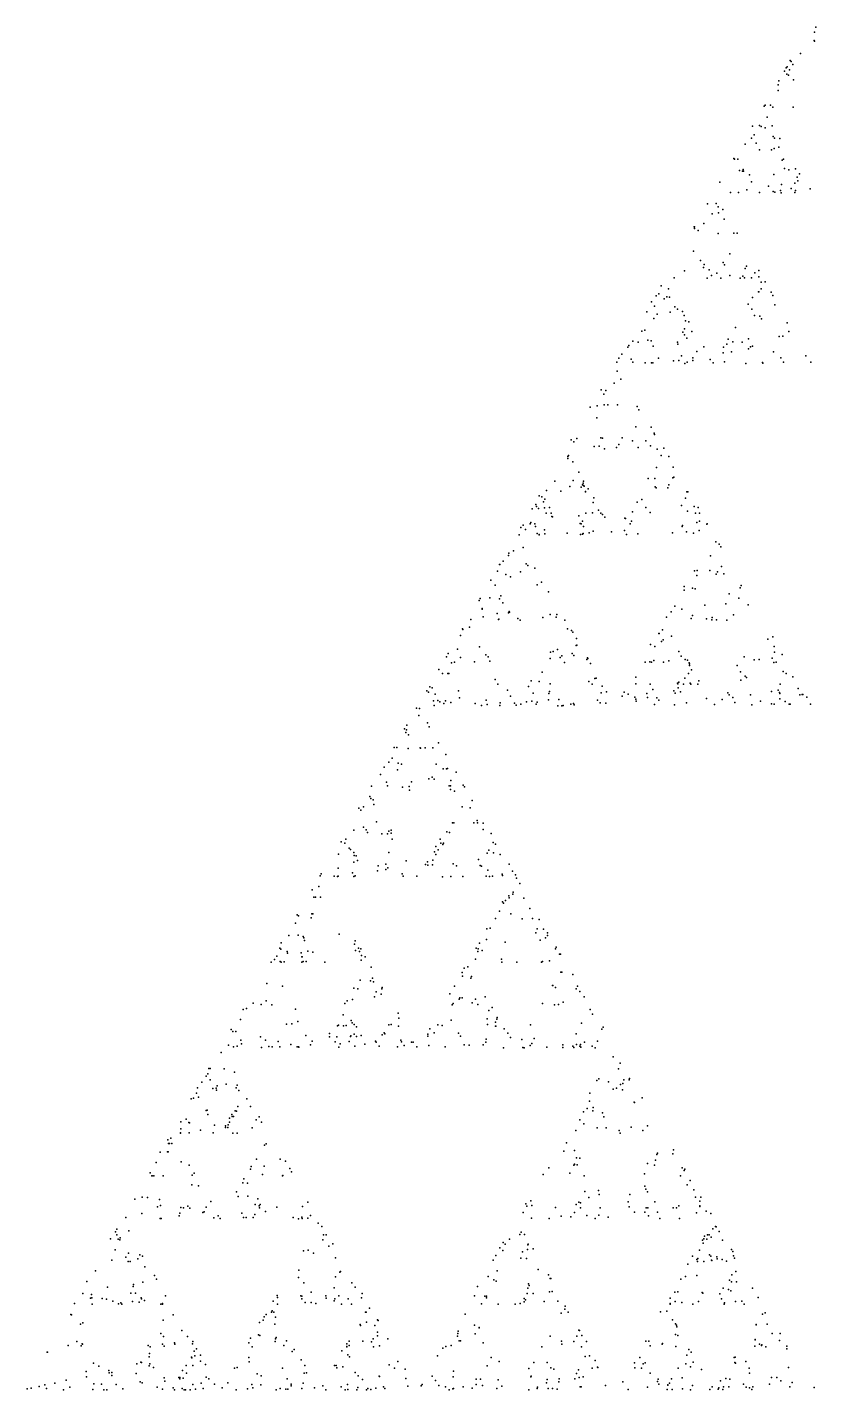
# Model space of a CAD drawing. Header units: millimetres. Extents: x -0.87 to 0.87, y -0.5 to 1.
# Drawn here: x -0.8655 to -0.7573, y -0.5 to -0.3133 of the extents above; entities that cross this region are included whole.
import ezdxf

# ---------------------------------------------------------------- set-up
doc = ezdxf.new("R2010")
doc.units = ezdxf.units.MM
doc.header["$PDSIZE"] = 1

msp = doc.modelspace()

# ---------------------------------------------------------------- linework, layer by layer
for p in [(-0.75733, -0.31327), (-0.75753, -0.31506), (-0.75751, -0.31517), (-0.75749, -0.31394), (-0.75943, -0.31685), (-0.76164, -0.31927), (-0.76141, -0.31881), (-0.76125, -0.31871), (-0.76093, -0.31909), (-0.76085, -0.31783), (-0.7607, -0.31795), (-0.76049, -0.31835), (-0.7625, -0.32116), (-0.7624, -0.3206), (-0.76128, -0.31968), (-0.76106, -0.31982), (-0.76037, -0.32048), (-0.76251, -0.32192), (-0.76443, -0.32406), (-0.76428, -0.32396), (-0.76352, -0.32394), (-0.7632, -0.32422), (-0.76042, -0.32422), (-0.76504, -0.32675), (-0.764, -0.32558), (-0.76329, -0.32678), (-0.76616, -0.32849), (-0.766, -0.32683), (-0.76576, -0.328), (-0.7648, -0.32687), (-0.76426, -0.32703), (-0.76319, -0.32825), (-0.76297, -0.32849), (-0.76227, -0.32851), (-0.767, -0.32931), (-0.76549, -0.32916), (-0.76503, -0.33005), (-0.76341, -0.33005), (-0.76304, -0.32987), (-0.76238, -0.32969), (-0.76856, -0.33127), (-0.76849, -0.33136), (-0.76803, -0.33136), (-0.76196, -0.33148), (-0.76176, -0.33133), (-0.76777, -0.33291), (-0.76736, -0.333), (-0.76731, -0.33278), (-0.76725, -0.33299), (-0.7664, -0.3335), (-0.76308, -0.33344), (-0.76162, -0.33263), (-0.76103, -0.33282), (-0.76011, -0.33267), (-0.75986, -0.33379), (-0.75957, -0.33337), (-0.77048, -0.33451), (-0.76904, -0.33592), (-0.76795, -0.33591), (-0.76677, -0.33555), (-0.76615, -0.33446), (-0.76505, -0.33593), (-0.76381, -0.33505), (-0.76316, -0.33576), (-0.76293, -0.33585), (-0.76219, -0.33563), (-0.76206, -0.33594), (-0.76201, -0.33483), (-0.76069, -0.33538), (-0.76021, -0.33465), (-0.7602, -0.33593), (-0.76009, -0.33566), (-0.7598, -0.33432), (-0.75808, -0.33541), (-0.7722, -0.33749), (-0.771, -0.3374), (-0.77071, -0.33789), (-0.77153, -0.33886), (-0.77066, -0.33868), (-0.77007, -0.33826), (-0.76989, -0.33957), (-0.774, -0.34063), (-0.77398, -0.3406), (-0.77397, -0.34086), (-0.77345, -0.34112), (-0.77269, -0.34018), (-0.77071, -0.34154), (-0.76856, -0.34151), (-0.76813, -0.34147), (-0.77411, -0.34395), (-0.77314, -0.34523), (-0.76912, -0.34433), (-0.77535, -0.34665), (-0.77274, -0.34619), (-0.77265, -0.34579), (-0.77195, -0.34653), (-0.77163, -0.34729), (-0.77089, -0.34695), (-0.77004, -0.3455), (-0.76983, -0.34582), (-0.76911, -0.34729), (-0.76703, -0.34632), (-0.76682, -0.34601), (-0.76571, -0.34691), (-0.76514, -0.34662), (-0.77854, -0.34871), (-0.77755, -0.34911), (-0.77676, -0.34759), (-0.77223, -0.34766), (-0.77036, -0.34764), (-0.76769, -0.34765), (-0.76735, -0.3474), (-0.7671, -0.34763), (-0.76616, -0.34759), (-0.76512, -0.34747), (-0.76482, -0.3482), (-0.7648, -0.34912), (-0.76429, -0.34818), (-0.77985, -0.35092), (-0.7792, -0.35009), (-0.77884, -0.34982), (-0.77814, -0.35047), (-0.77778, -0.3502), (-0.77741, -0.35027), (-0.76603, -0.3503), (-0.76517, -0.34952), (-0.76516, -0.34955), (-0.76344, -0.34957), (-0.76321, -0.35003), (-0.78051, -0.35226), (-0.77943, -0.35147), (-0.77908, -0.35259), (-0.77729, -0.35231), (-0.77665, -0.35159), (-0.77629, -0.35191), (-0.7756, -0.35222), (-0.77537, -0.35278), (-0.76659, -0.35122), (-0.76611, -0.3519), (-0.76574, -0.35277), (-0.76498, -0.35286), (-0.76295, -0.35131), (-0.78077, -0.35479), (-0.77953, -0.35318), (-0.77532, -0.35462), (-0.77521, -0.35351), (-0.77475, -0.35363), (-0.76832, -0.3544), (-0.76477, -0.35321), (-0.76127, -0.35378), (-0.78241, -0.35627), (-0.78171, -0.35644), (-0.78119, -0.3549), (-0.78037, -0.35613), (-0.77989, -0.35623), (-0.7763, -0.35641), (-0.77558, -0.35506), (-0.77535, -0.35543), (-0.77502, -0.35587), (-0.77431, -0.35496), (-0.76936, -0.35603), (-0.7687, -0.35638), (-0.76744, -0.35643), (-0.76657, -0.35597), (-0.76236, -0.35564), (-0.76186, -0.35561), (-0.76103, -0.35498), (-0.78392, -0.35808), (-0.78311, -0.35712), (-0.78296, -0.35688), (-0.77965, -0.35699), (-0.77624, -0.35669), (-0.77576, -0.35831), (-0.77366, -0.3577), (-0.77269, -0.35707), (-0.77004, -0.3579), (-0.76998, -0.35709), (-0.76954, -0.35672), (-0.76887, -0.35775), (-0.76657, -0.35736), (-0.76629, -0.35708), (-0.766, -0.35698), (-0.76314, -0.35777), (-0.75871, -0.35828), (-0.78461, -0.35917), (-0.78433, -0.35862), (-0.78267, -0.35875), (-0.78244, -0.35919), (-0.78074, -0.35924), (-0.77985, -0.35928), (-0.77968, -0.35925), (-0.7789, -0.35862), (-0.77684, -0.35899), (-0.77611, -0.35894), (-0.77531, -0.35936), (-0.77498, -0.35915), (-0.7742, -0.35858), (-0.7742, -0.35892), (-0.77181, -0.3588), (-0.77139, -0.35927), (-0.76987, -0.35912), (-0.7669, -0.35935), (-0.76465, -0.35923), (-0.7646, -0.35929), (-0.76213, -0.35859), (-0.76177, -0.35919), (-0.75803, -0.35918), (-0.785, -0.36203), (-0.78456, -0.3604), (-0.78408, -0.36148), (-0.78678, -0.36298), (-0.7864, -0.36354), (-0.78614, -0.36303), (-0.78827, -0.36533), (-0.78733, -0.36516), (-0.78635, -0.365), (-0.78585, -0.365), (-0.78454, -0.36503), (-0.78183, -0.36523), (-0.7816, -0.36572), (-0.78737, -0.36679), (-0.79009, -0.36962), (-0.78683, -0.36953), (-0.78656, -0.36958), (-0.78387, -0.36953), (-0.78201, -0.36805), (-0.77992, -0.36809), (-0.77948, -0.36888), (-0.77944, -0.36909), (-0.79086, -0.36983), (-0.79051, -0.37008), (-0.78774, -0.37072), (-0.78703, -0.37069), (-0.78629, -0.37105), (-0.78465, -0.37087), (-0.78436, -0.37046), (-0.78248, -0.36996), (-0.78171, -0.37085), (-0.78064, -0.36994), (-0.78002, -0.37065), (-0.77909, -0.37107), (-0.77819, -0.37096), (-0.79135, -0.37236), (-0.79134, -0.3721), (-0.79124, -0.37196), (-0.79064, -0.37281), (-0.77853, -0.37194), (-0.77749, -0.37211), (-0.78982, -0.37423), (-0.78032, -0.37509), (-0.77941, -0.37509), (-0.77916, -0.37361), (-0.77693, -0.37502), (-0.77687, -0.37354), (-0.7768, -0.37494), (-0.79426, -0.37675), (-0.79313, -0.37548), (-0.7923, -0.37685), (-0.79104, -0.37622), (-0.79061, -0.37538), (-0.78951, -0.37629), (-0.78934, -0.37598), (-0.78922, -0.37576), (-0.78919, -0.37547), (-0.78917, -0.37606), (-0.7891, -0.37615), (-0.78893, -0.37695), (-0.7889, -0.3769), (-0.78857, -0.37653), (-0.77936, -0.37627), (-0.77924, -0.37639), (-0.77763, -0.37639), (-0.77749, -0.37599), (-0.77502, -0.37692), (-0.77487, -0.37693), (-0.79574, -0.37869), (-0.79564, -0.37893), (-0.79527, -0.37748), (-0.79492, -0.37762), (-0.79468, -0.3783), (-0.79448, -0.37796), (-0.78788, -0.37838), (-0.78775, -0.37777), (-0.78183, -0.37834), (-0.78117, -0.378), (-0.77573, -0.37883), (-0.77518, -0.37782), (-0.77403, -0.37893), (-0.79621, -0.37927), (-0.79536, -0.37924), (-0.79454, -0.37911), (-0.79429, -0.37987), (-0.79386, -0.37909), (-0.7936, -0.37988), (-0.79352, -0.38032), (-0.79345, -0.38036), (-0.78984, -0.38023), (-0.78933, -0.38094), (-0.78888, -0.37986), (-0.78794, -0.37982), (-0.78713, -0.37947), (-0.7868, -0.37988), (-0.7866, -0.38004), (-0.78626, -0.38043), (-0.7835, -0.38056), (-0.78342, -0.3806), (-0.78247, -0.3797), (-0.78065, -0.37909), (-0.78004, -0.37976), (-0.77493, -0.37958), (-0.77384, -0.37988), (-0.77345, -0.3791), (-0.77329, -0.37986), (-0.79778, -0.38184), (-0.79744, -0.38149), (-0.79714, -0.38208), (-0.79651, -0.38133), (-0.79643, -0.38116), (-0.79588, -0.38134), (-0.79579, -0.3817), (-0.79552, -0.38265), (-0.79529, -0.3828), (-0.79454, -0.38214), (-0.79447, -0.38268), (-0.79143, -0.38262), (-0.78965, -0.3813), (-0.78953, -0.38134), (-0.78932, -0.38276), (-0.78925, -0.38263), (-0.78917, -0.38171), (-0.7884, -0.38257), (-0.78787, -0.38235), (-0.78534, -0.38244), (-0.78356, -0.38226), (-0.78329, -0.3828), (-0.7828, -0.38132), (-0.78259, -0.38096), (-0.78173, -0.38271), (-0.77697, -0.38254), (-0.77566, -0.38171), (-0.77561, -0.38153), (-0.77507, -0.38242), (-0.77409, -0.38261), (-0.77366, -0.38116), (-0.77333, -0.38226), (-0.77327, -0.38097), (-0.77226, -0.38135), (-0.77224, -0.38133), (-0.79802, -0.38281), (-0.79747, -0.38455), (-0.79529, -0.38281), (-0.7896, -0.3828), (-0.77103, -0.3838), (-0.77059, -0.38413), (-0.77037, -0.38446), (-0.80019, -0.38645), (-0.79948, -0.38567), (-0.79945, -0.38533), (-0.79879, -0.38501), (-0.77175, -0.38571), (-0.80099, -0.38782), (-0.80072, -0.38689), (-0.80066, -0.38691), (-0.79983, -0.38829), (-0.79782, -0.38792), (-0.79706, -0.38681), (-0.79682, -0.38702), (-0.79586, -0.38738), (-0.77398, -0.38775), (-0.77364, -0.3884), (-0.77359, -0.38771), (-0.77187, -0.38773), (-0.77101, -0.38821), (-0.7708, -0.38792), (-0.77028, -0.38716), (-0.76995, -0.38817), (-0.80191, -0.38904), (-0.80129, -0.38972), (-0.79918, -0.38861), (-0.79555, -0.38967), (-0.79494, -0.38933), (-0.77537, -0.38991), (-0.77422, -0.39013), (-0.77386, -0.39023), (-0.76769, -0.39011), (-0.76757, -0.38977), (-0.80352, -0.39185), (-0.80336, -0.39158), (-0.80205, -0.39148), (-0.8007, -0.3916), (-0.80054, -0.39118), (-0.794, -0.39063), (-0.77538, -0.39041), (-0.76921, -0.39091), (-0.76786, -0.39153), (-0.8031, -0.39293), (-0.8031, -0.39304), (-0.80102, -0.39361), (-0.80025, -0.39215), (-0.79946, -0.3935), (-0.79937, -0.39336), (-0.79933, -0.39342), (-0.79377, -0.39373), (-0.79284, -0.39375), (-0.77716, -0.39337), (-0.77667, -0.3926), (-0.77571, -0.39304), (-0.77426, -0.39388), (-0.77254, -0.39246), (-0.76968, -0.39228), (-0.76862, -0.39378), (-0.76661, -0.39242), (-0.8058, -0.39571), (-0.80573, -0.3958), (-0.80484, -0.3955), (-0.80464, -0.39443), (-0.80296, -0.39407), (-0.80085, -0.39445), (-0.80078, -0.39439), (-0.79819, -0.3943), (-0.79786, -0.39452), (-0.79476, -0.39415), (-0.79295, -0.39413), (-0.79177, -0.39453), (-0.79136, -0.39571), (-0.77837, -0.39586), (-0.77781, -0.39411), (-0.77444, -0.39432), (-0.77233, -0.39434), (-0.7716, -0.3945), (-0.77153, -0.39416), (-0.77095, -0.3945), (-0.76954, -0.39453), (-0.80607, -0.39664), (-0.79082, -0.39595), (-0.79066, -0.39618), (-0.79016, -0.39703), (-0.77886, -0.39636), (-0.77879, -0.39636), (-0.77848, -0.39745), (-0.77824, -0.39722), (-0.77713, -0.39671), (-0.7639, -0.39712), (-0.76321, -0.39682), (-0.80797, -0.39956), (-0.80774, -0.39908), (-0.80648, -0.39852), (-0.80346, -0.39819), (-0.80259, -0.39929), (-0.80225, -0.39953), (-0.7937, -0.39891), (-0.79336, -0.39883), (-0.79276, -0.39856), (-0.79218, -0.39943), (-0.79075, -0.3991), (-0.7905, -0.39937), (-0.7902, -0.39799), (-0.79008, -0.39795), (-0.78, -0.39788), (-0.77941, -0.39814), (-0.77611, -0.39883), (-0.77581, -0.39945), (-0.76717, -0.39957), (-0.76303, -0.39815), (-0.76297, -0.3989), (-0.76195, -0.39921), (-0.80901, -0.40128), (-0.80727, -0.40039), (-0.8069, -0.40027), (-0.80604, -0.39965), (-0.80416, -0.40025), (-0.80203, -0.40014), (-0.79377, -0.39979), (-0.79239, -0.39966), (-0.79178, -0.40034), (-0.78874, -0.39991), (-0.78862, -0.39971), (-0.7886, -0.39979), (-0.78825, -0.40048), (-0.78075, -0.40027), (-0.78007, -0.40022), (-0.77985, -0.40027), (-0.77954, -0.40006), (-0.7782, -0.40028), (-0.77748, -0.40011), (-0.77525, -0.39992), (-0.77492, -0.40002), (-0.77469, -0.40038), (-0.77463, -0.40052), (-0.77463, -0.40076), (-0.77437, -0.40135), (-0.76812, -0.40075), (-0.76577, -0.39997), (-0.76508, -0.39992), (-0.76331, -0.39972), (-0.7631, -0.40033), (-0.76276, -0.40028), (-0.80852, -0.40185), (-0.80779, -0.40183), (-0.80768, -0.40184), (-0.8013, -0.40268), (-0.80092, -0.4033), (-0.79638, -0.40286), (-0.79527, -0.40293), (-0.79487, -0.40165), (-0.79377, -0.40325), (-0.78847, -0.40294), (-0.78799, -0.40329), (-0.78765, -0.40252), (-0.78745, -0.40249), (-0.78203, -0.40327), (-0.78202, -0.40234), (-0.78006, -0.40329), (-0.77628, -0.40318), (-0.77623, -0.40327), (-0.77613, -0.40302), (-0.77545, -0.40328), (-0.77527, -0.40249), (-0.7748, -0.40184), (-0.77458, -0.40316), (-0.77445, -0.40332), (-0.77349, -0.40329), (-0.77336, -0.40286), (-0.77335, -0.40286), (-0.76767, -0.4016), (-0.76759, -0.40274), (-0.767, -0.40218), (-0.76681, -0.4024), (-0.76223, -0.40332), (-0.7618, -0.40156), (-0.76141, -0.40184), (-0.76049, -0.40231), (-0.81066, -0.40421), (-0.81043, -0.4044), (-0.81025, -0.40367), (-0.80995, -0.40382), (-0.80951, -0.40468), (-0.80633, -0.4042), (-0.8062, -0.40517), (-0.7996, -0.40413), (-0.79922, -0.40495), (-0.79672, -0.40361), (-0.79609, -0.40453), (-0.79395, -0.4046), (-0.79384, -0.4043), (-0.78678, -0.40449), (-0.78665, -0.40357), (-0.78604, -0.40434), (-0.78389, -0.40496), (-0.78363, -0.4044), (-0.78307, -0.40469), (-0.78214, -0.40508), (-0.7805, -0.4046), (-0.78041, -0.40514), (-0.77968, -0.40402), (-0.77912, -0.40518), (-0.77682, -0.40423), (-0.77663, -0.40455), (-0.77621, -0.40379), (-0.77587, -0.40433), (-0.76938, -0.40448), (-0.76921, -0.40476), (-0.76871, -0.40514), (-0.7663, -0.40476), (-0.7634, -0.40429), (-0.76247, -0.40414), (-0.76229, -0.40442), (-0.76225, -0.4046), (-0.75973, -0.40387), (-0.75951, -0.40474), (-0.75921, -0.40472), (-0.75911, -0.40472), (-0.75855, -0.40509), (-0.81209, -0.4066), (-0.81168, -0.40663), (-0.80975, -0.40558), (-0.80965, -0.40624), (-0.80917, -0.40552), (-0.80889, -0.4057), (-0.80835, -0.40596), (-0.80811, -0.4056), (-0.80738, -0.40579), (-0.80405, -0.40593), (-0.80317, -0.4062), (-0.80253, -0.40549), (-0.80241, -0.40607), (-0.80066, -0.40621), (-0.80062, -0.40586), (-0.79867, -0.40588), (-0.79842, -0.40616), (-0.79776, -0.40604), (-0.79701, -0.40573), (-0.79626, -0.40561), (-0.7957, -0.40603), (-0.79552, -0.40575), (-0.794, -0.40546), (-0.7927, -0.40625), (-0.79259, -0.40539), (-0.79217, -0.40625), (-0.79199, -0.40624), (-0.79093, -0.40604), (-0.79056, -0.40597), (-0.79054, -0.40597), (-0.79046, -0.40613), (-0.78725, -0.4055), (-0.7869, -0.40584), (-0.78613, -0.40588), (-0.78199, -0.40537), (-0.78195, -0.40565), (-0.77943, -0.40609), (-0.77884, -0.40548), (-0.77672, -0.40613), (-0.77505, -0.40584), (-0.77231, -0.40525), (-0.77121, -0.40608), (-0.77016, -0.40538), (-0.76842, -0.40579), (-0.76608, -0.40615), (-0.76492, -0.40564), (-0.76341, -0.40601), (-0.76305, -0.40605), (-0.76224, -0.40533), (-0.76152, -0.40569), (-0.76097, -0.40603), (-0.76086, -0.40604), (-0.75806, -0.40604), (-0.81344, -0.40892), (-0.81177, -0.40759), (-0.8106, -0.40861), (-0.81372, -0.4094), (-0.81354, -0.40991), (-0.81348, -0.40954), (-0.8132, -0.41024), (-0.81035, -0.40916), (-0.81515, -0.41198), (-0.81477, -0.41197), (-0.81322, -0.41211), (-0.81159, -0.41201), (-0.81154, -0.41206), (-0.8109, -0.41203), (-0.80985, -0.41204), (-0.80906, -0.41135), (-0.81589, -0.414), (-0.81541, -0.41343), (-0.81461, -0.41412), (-0.81415, -0.41425), (-0.80939, -0.41428), (-0.80805, -0.41295), (-0.81703, -0.41568), (-0.81651, -0.41466), (-0.81472, -0.41502), (-0.8104, -0.41629), (-0.80993, -0.41603), (-0.80968, -0.41633), (-0.80843, -0.41491), (-0.80799, -0.41488), (-0.80783, -0.41485), (-0.80664, -0.41537), (-0.81825, -0.41726), (-0.81621, -0.41675), (-0.81609, -0.41723), (-0.81402, -0.41742), (-0.81312, -0.41733), (-0.81306, -0.41783), (-0.8128, -0.41669), (-0.80759, -0.41724), (-0.80745, -0.41721), (-0.80743, -0.41775), (-0.80737, -0.4165), (-0.80688, -0.41797), (-0.80568, -0.41714), (-0.80549, -0.41737), (-0.81936, -0.42009), (-0.81851, -0.4187), (-0.81837, -0.41895), (-0.81805, -0.41913), (-0.81796, -0.41979), (-0.80585, -0.42013), (-0.80447, -0.41924), (-0.82, -0.4203), (-0.81974, -0.42056), (-0.80474, -0.42026), (-0.80379, -0.42199), (-0.82069, -0.42332), (-0.81934, -0.42289), (-0.81899, -0.42327), (-0.81883, -0.42364), (-0.81757, -0.42216), (-0.81686, -0.42383), (-0.81609, -0.42379), (-0.81587, -0.42345), (-0.81558, -0.42331), (-0.81557, -0.42374), (-0.80791, -0.42355), (-0.80755, -0.42362), (-0.80717, -0.42231), (-0.80697, -0.42231), (-0.80422, -0.4223), (-0.80371, -0.42232), (-0.80295, -0.42234), (-0.80295, -0.42322), (-0.80183, -0.42378), (-0.82243, -0.42491), (-0.8219, -0.4251), (-0.82179, -0.42456), (-0.81541, -0.42456), (-0.80945, -0.42556), (-0.80886, -0.42452), (-0.80875, -0.42508), (-0.80849, -0.42527), (-0.80837, -0.42508), (-0.80156, -0.42501), (-0.80128, -0.42522), (-0.82278, -0.42659), (-0.82134, -0.42579), (-0.82116, -0.42595), (-0.8207, -0.42639), (-0.82062, -0.42676), (-0.82039, -0.42682), (-0.82017, -0.42748), (-0.81588, -0.42639), (-0.81353, -0.42749), (-0.80985, -0.4274), (-0.80964, -0.42627), (-0.80945, -0.42663), (-0.80913, -0.42599), (-0.80357, -0.42735), (-0.80242, -0.42648), (-0.80217, -0.42603), (-0.80153, -0.42641), (-0.80063, -0.42666), (-0.82518, -0.42931), (-0.82284, -0.4285), (-0.82089, -0.42915), (-0.82069, -0.42771), (-0.81745, -0.42887), (-0.81736, -0.42819), (-0.8163, -0.42799), (-0.8163, -0.42868), (-0.81601, -0.42849), (-0.81408, -0.4293), (-0.81087, -0.428), (-0.81059, -0.42766), (-0.81055, -0.42811), (-0.80992, -0.42808), (-0.80707, -0.42792), (-0.8066, -0.4282), (-0.80337, -0.42817), (-0.80319, -0.42822), (-0.80229, -0.42881), (-0.80036, -0.42932), (-0.79937, -0.42795), (-0.79893, -0.42893), (-0.79852, -0.42944), (-0.82551, -0.43101), (-0.82532, -0.42958), (-0.82338, -0.42962), (-0.82294, -0.42964), (-0.82285, -0.42962), (-0.82067, -0.42968), (-0.8205, -0.42958), (-0.8139, -0.4296), (-0.81203, -0.42959), (-0.80851, -0.42969), (-0.80739, -0.42964), (-0.80573, -0.42964), (-0.80253, -0.42962), (-0.80209, -0.42966), (-0.80166, -0.42959), (-0.8003, -0.4295), (-0.79839, -0.42987), (-0.7979, -0.4306), (-0.8264, -0.43149), (-0.82619, -0.4325), (-0.82594, -0.4325), (-0.82528, -0.43251), (-0.80029, -0.43314), (-0.79987, -0.43295), (-0.79942, -0.43233), (-0.79938, -0.4326), (-0.79888, -0.4321), (-0.79885, -0.4318), (-0.79738, -0.43261), (-0.82844, -0.43492), (-0.82827, -0.43504), (-0.82643, -0.43476), (-0.82629, -0.43479), (-0.80073, -0.43442), (-0.80018, -0.43332), (-0.79917, -0.43476), (-0.79656, -0.43406), (-0.82868, -0.43605), (-0.82653, -0.43534), (-0.80243, -0.43683), (-0.80201, -0.43676), (-0.80126, -0.43543), (-0.79762, -0.43545), (-0.79617, -0.43542), (-0.79553, -0.43682), (-0.79525, -0.43555), (-0.79469, -0.43689), (-0.83065, -0.43874), (-0.82958, -0.43774), (-0.82832, -0.43769), (-0.82762, -0.43788), (-0.82756, -0.43808), (-0.82746, -0.43845), (-0.82272, -0.43754), (-0.82052, -0.43846), (-0.80347, -0.4388), (-0.80249, -0.43829), (-0.79995, -0.43868), (-0.79571, -0.43736), (-0.79514, -0.43839), (-0.79441, -0.43806), (-0.79413, -0.43738), (-0.79413, -0.43773), (-0.83123, -0.44058), (-0.83083, -0.43946), (-0.83069, -0.43962), (-0.82981, -0.43994), (-0.82977, -0.44016), (-0.82793, -0.44011), (-0.82784, -0.44065), (-0.82778, -0.44067), (-0.82698, -0.43991), (-0.82631, -0.44002), (-0.8206, -0.43891), (-0.82048, -0.43979), (-0.82003, -0.43947), (-0.81993, -0.43994), (-0.81974, -0.43955), (-0.81965, -0.44048), (-0.81913, -0.44067), (-0.80393, -0.4395), (-0.80367, -0.43993), (-0.80365, -0.43958), (-0.80309, -0.43982), (-0.79302, -0.43957), (-0.79293, -0.43932), (-0.79246, -0.44028), (-0.79236, -0.44029), (-0.83202, -0.44141), (-0.83158, -0.44104), (-0.83077, -0.44132), (-0.83066, -0.4414), (-0.83025, -0.44134), (-0.82781, -0.4414), (-0.82764, -0.44131), (-0.82721, -0.44129), (-0.82466, -0.4414), (-0.81968, -0.44113), (-0.81831, -0.44207), (-0.80555, -0.44223), (-0.80504, -0.44203), (-0.80401, -0.44099), (-0.80044, -0.44097), (-0.80041, -0.44139), (-0.79834, -0.44138), (-0.79494, -0.4414), (-0.79493, -0.44141), (-0.79483, -0.4413), (-0.79383, -0.44121), (-0.8326, -0.44431), (-0.81981, -0.44385), (-0.81841, -0.44396), (-0.81815, -0.44358), (-0.81799, -0.44408), (-0.80582, -0.44283), (-0.80579, -0.4433), (-0.80462, -0.44357), (-0.80456, -0.44337), (-0.79231, -0.44275), (-0.79216, -0.44275), (-0.79064, -0.44307), (-0.83048, -0.44467), (-0.8207, -0.44495), (-0.82012, -0.44506), (-0.81785, -0.44614), (-0.81762, -0.44545), (-0.81694, -0.44577), (-0.81686, -0.44505), (-0.8168, -0.44488), (-0.8075, -0.44573), (-0.80688, -0.4447), (-0.80615, -0.44628), (-0.80583, -0.44629), (-0.80268, -0.44616), (-0.79343, -0.4446), (-0.79341, -0.44461), (-0.79301, -0.44486), (-0.79019, -0.44504), (-0.79002, -0.4447), (-0.78967, -0.4454), (-0.7891, -0.44616), (-0.83588, -0.4479), (-0.83543, -0.44775), (-0.83449, -0.44704), (-0.8334, -0.4472), (-0.8327, -0.44668), (-0.83194, -0.44726), (-0.82869, -0.44785), (-0.82192, -0.44706), (-0.82159, -0.44669), (-0.82087, -0.44652), (-0.80722, -0.44724), (-0.80707, -0.44706), (-0.80626, -0.44647), (-0.80445, -0.44698), (-0.804, -0.44649), (-0.8037, -0.44719), (-0.80217, -0.44801), (-0.8017, -0.44763), (-0.79483, -0.44708), (-0.79317, -0.44726), (-0.7926, -0.44722), (-0.79196, -0.44688), (-0.78829, -0.44788), (-0.83625, -0.44926), (-0.8299, -0.4499), (-0.82921, -0.44983), (-0.82839, -0.44955), (-0.82213, -0.44861), (-0.82107, -0.44941), (-0.82092, -0.44972), (-0.82064, -0.44996), (-0.8159, -0.44998), (-0.81555, -0.44996), (-0.81462, -0.44841), (-0.81453, -0.44907), (-0.80917, -0.44997), (-0.80732, -0.44936), (-0.8024, -0.44918), (-0.80234, -0.44995), (-0.80128, -0.4496), (-0.80107, -0.4492), (-0.80103, -0.44898), (-0.79644, -0.44997), (-0.78945, -0.44978), (-0.78794, -0.44854), (-0.83752, -0.45064), (-0.83727, -0.45092), (-0.83685, -0.45092), (-0.83347, -0.45165), (-0.82725, -0.45147), (-0.82403, -0.45164), (-0.82402, -0.45117), (-0.82304, -0.45165), (-0.82294, -0.45013), (-0.82278, -0.45003), (-0.82211, -0.45014), (-0.82175, -0.45006), (-0.82115, -0.45159), (-0.82108, -0.45151), (-0.82065, -0.45125), (-0.82033, -0.45026), (-0.8203, -0.45158), (-0.81969, -0.45143), (-0.81681, -0.45137), (-0.81651, -0.45109), (-0.81642, -0.4512), (-0.81456, -0.45017), (-0.81056, -0.45125), (-0.81055, -0.45153), (-0.81025, -0.45055), (-0.80969, -0.45109), (-0.80859, -0.45008), (-0.80631, -0.45115), (-0.80607, -0.45156), (-0.80127, -0.45019), (-0.8012, -0.45016), (-0.80008, -0.45053), (-0.79957, -0.45111), (-0.79919, -0.45174), (-0.79594, -0.45187), (-0.7902, -0.4512), (-0.78666, -0.45056), (-0.78647, -0.4503), (-0.83789, -0.45279), (-0.83719, -0.45298), (-0.8367, -0.4529), (-0.83618, -0.4521), (-0.83611, -0.45259), (-0.83335, -0.45311), (-0.83281, -0.45207), (-0.83235, -0.45294), (-0.83189, -0.45302), (-0.83106, -0.45227), (-0.83086, -0.45301), (-0.82931, -0.4527), (-0.82848, -0.45302), (-0.82829, -0.45298), (-0.82824, -0.45306), (-0.82664, -0.45275), (-0.8264, -0.45224), (-0.82326, -0.4523), (-0.82273, -0.45305), (-0.82257, -0.45259), (-0.82133, -0.45228), (-0.82054, -0.45292), (-0.81917, -0.45262), (-0.8177, -0.45224), (-0.81762, -0.45238), (-0.81722, -0.4529), (-0.81472, -0.45301), (-0.81425, -0.45207), (-0.81414, -0.4523), (-0.81377, -0.45284), (-0.81277, -0.45237), (-0.81257, -0.45236), (-0.81204, -0.45302), (-0.8104, -0.4528), (-0.80818, -0.453), (-0.80557, -0.45274), (-0.80488, -0.45276), (-0.80293, -0.45275), (-0.80257, -0.45237), (-0.80253, -0.45193), (-0.80015, -0.45312), (-0.79764, -0.45201), (-0.7975, -0.45308), (-0.79731, -0.45312), (-0.79651, -0.45284), (-0.79627, -0.45256), (-0.7942, -0.45307), (-0.79202, -0.45275), (-0.792, -0.45309), (-0.79063, -0.45293), (-0.79051, -0.45311), (-0.79016, -0.45269), (-0.78967, -0.45289), (-0.78962, -0.45266), (-0.78956, -0.45303), (-0.78905, -0.45236), (-0.78799, -0.45293), (-0.78761, -0.45312), (-0.78727, -0.45221), (-0.8389, -0.45379), (-0.78512, -0.45438), (-0.78414, -0.45525), (-0.84096, -0.457), (-0.84072, -0.45672), (-0.84059, -0.45599), (-0.8404, -0.45599), (-0.83846, -0.45602), (-0.83704, -0.45647), (-0.78708, -0.45739), (-0.78437, -0.45601), (-0.78287, -0.45733), (-0.84227, -0.45935), (-0.84214, -0.45863), (-0.84153, -0.45784), (-0.84037, -0.45751), (-0.84002, -0.45871), (-0.83957, -0.45866), (-0.83954, -0.45892), (-0.83941, -0.45834), (-0.83821, -0.45814), (-0.83681, -0.45862), (-0.8367, -0.45825), (-0.83646, -0.45898), (-0.78834, -0.45935), (-0.78735, -0.4576), (-0.78578, -0.45779), (-0.7851, -0.4588), (-0.78465, -0.45868), (-0.78413, -0.45815), (-0.78385, -0.45888), (-0.78379, -0.45805), (-0.78365, -0.45752), (-0.78292, -0.45752), (-0.84301, -0.46015), (-0.84269, -0.46004), (-0.84199, -0.45989), (-0.8366, -0.46116), (-0.83538, -0.46013), (-0.83487, -0.46116), (-0.78836, -0.46045), (-0.78223, -0.46057), (-0.78221, -0.46061), (-0.78112, -0.45999), (-0.84368, -0.4629), (-0.84095, -0.46173), (-0.8408, -0.46166), (-0.84072, -0.46228), (-0.83774, -0.46278), (-0.83744, -0.46226), (-0.83739, -0.46254), (-0.8372, -0.46254), (-0.83697, -0.46177), (-0.83679, -0.46181), (-0.8341, -0.46301), (-0.83365, -0.46261), (-0.7897, -0.46302), (-0.7892, -0.46191), (-0.7887, -0.46146), (-0.78792, -0.46177), (-0.78784, -0.4613), (-0.78659, -0.46205), (-0.78639, -0.46261), (-0.84448, -0.46482), (-0.84444, -0.46481), (-0.84443, -0.46425), (-0.8444, -0.4633), (-0.84332, -0.46338), (-0.84326, -0.46479), (-0.84321, -0.46341), (-0.84174, -0.46444), (-0.83996, -0.4648), (-0.83978, -0.46374), (-0.83831, -0.46383), (-0.83829, -0.46405), (-0.83797, -0.46404), (-0.83794, -0.4637), (-0.83774, -0.46332), (-0.83727, -0.46484), (-0.83671, -0.46482), (-0.83461, -0.46411), (-0.83333, -0.46333), (-0.79025, -0.46448), (-0.78915, -0.46355), (-0.78733, -0.46409), (-0.7861, -0.4641), (-0.78429, -0.46445), (-0.78418, -0.46483), (-0.78263, -0.464), (-0.78104, -0.46445), (-0.78041, -0.46383), (-0.84621, -0.46574), (-0.84611, -0.46625), (-0.84598, -0.46625), (-0.84577, -0.46551), (-0.84565, -0.46626), (-0.83295, -0.46647), (-0.8327, -0.4663), (-0.7915, -0.46615), (-0.84723, -0.46746), (-0.84623, -0.46738), (-0.84616, -0.46739), (-0.83402, -0.46838), (-0.83078, -0.46841), (-0.83008, -0.46869), (-0.7919, -0.46729), (-0.79042, -0.46719), (-0.79014, -0.46822), (-0.78967, -0.46827), (-0.77933, -0.46852), (-0.77915, -0.46777), (-0.77903, -0.46758), (-0.77694, -0.46767), (-0.77686, -0.46714), (-0.84863, -0.47029), (-0.8478, -0.46887), (-0.84437, -0.46877), (-0.84327, -0.46923), (-0.84285, -0.47057), (-0.84258, -0.47033), (-0.83484, -0.46979), (-0.83475, -0.4694), (-0.83323, -0.47048), (-0.83299, -0.46934), (-0.82948, -0.46966), (-0.82924, -0.47014), (-0.7947, -0.47049), (-0.79396, -0.4696), (-0.79105, -0.47031), (-0.79052, -0.4692), (-0.79043, -0.4691), (-0.79041, -0.46912), (-0.79006, -0.46919), (-0.7808, -0.47042), (-0.78042, -0.46901), (-0.77946, -0.46924), (-0.77567, -0.46959), (-0.77537, -0.46997), (-0.77528, -0.46979), (-0.8484, -0.47066), (-0.84834, -0.4707), (-0.84814, -0.47067), (-0.84683, -0.47066), (-0.84292, -0.47193), (-0.84201, -0.47204), (-0.83591, -0.47165), (-0.83579, -0.47111), (-0.83529, -0.47169), (-0.83048, -0.4707), (-0.83043, -0.47065), (-0.78908, -0.4707), (-0.78076, -0.4721), (-0.77589, -0.4707), (-0.77496, -0.47191), (-0.77454, -0.47132), (-0.85073, -0.47388), (-0.84971, -0.4736), (-0.84898, -0.47363), (-0.84736, -0.47393), (-0.84032, -0.47421), (-0.83676, -0.47286), (-0.83655, -0.47353), (-0.83524, -0.47349), (-0.83386, -0.47382), (-0.82698, -0.47427), (-0.79642, -0.47413), (-0.78985, -0.47429), (-0.78901, -0.47285), (-0.78844, -0.47363), (-0.78711, -0.47271), (-0.78702, -0.47326), (-0.78305, -0.47426), (-0.78282, -0.47326), (-0.78063, -0.47253), (-0.78041, -0.47288), (-0.77942, -0.47425), (-0.77404, -0.4726), (-0.77381, -0.4736), (-0.77324, -0.47415), (-0.77308, -0.47361), (-0.84975, -0.47583), (-0.84762, -0.47491), (-0.84721, -0.47477), (-0.84464, -0.47615), (-0.84453, -0.47582), (-0.8444, -0.47501), (-0.84407, -0.47507), (-0.84347, -0.47486), (-0.84318, -0.47513), (-0.84142, -0.47569), (-0.84122, -0.4756), (-0.84096, -0.47499), (-0.83605, -0.47578), (-0.83428, -0.47597), (-0.83422, -0.47459), (-0.83365, -0.4748), (-0.83361, -0.47508), (-0.83355, -0.4746), (-0.8328, -0.47555), (-0.83123, -0.47499), (-0.82774, -0.47489), (-0.82665, -0.47611), (-0.79744, -0.4757), (-0.79709, -0.47454), (-0.79695, -0.47485), (-0.79627, -0.47473), (-0.79304, -0.47504), (-0.79043, -0.47573), (-0.79019, -0.47463), (-0.78961, -0.47436), (-0.78958, -0.47508), (-0.78872, -0.4761), (-0.78708, -0.47608), (-0.78691, -0.47507), (-0.78294, -0.47491), (-0.78217, -0.47564), (-0.78078, -0.47564), (-0.7806, -0.47509), (-0.78035, -0.47509), (-0.78026, -0.47617), (-0.77903, -0.47564), (-0.77688, -0.47507), (-0.77645, -0.47505), (-0.77613, -0.4748), (-0.77371, -0.47574), (-0.77324, -0.47479), (-0.77322, -0.47489), (-0.77238, -0.47552), (-0.77174, -0.47583), (-0.85321, -0.47799), (-0.85196, -0.4764), (-0.84725, -0.47651), (-0.84713, -0.47653), (-0.8399, -0.47642), (-0.8393, -0.47618), (-0.83903, -0.47651), (-0.8358, -0.47637), (-0.83545, -0.47638), (-0.83448, -0.47637), (-0.82902, -0.47637), (-0.82827, -0.47656), (-0.82782, -0.47633), (-0.82779, -0.47652), (-0.82701, -0.47647), (-0.82557, -0.47719), (-0.82508, -0.47762), (-0.79632, -0.4765), (-0.79389, -0.47651), (-0.79224, -0.47621), (-0.79092, -0.47632), (-0.7876, -0.47654), (-0.78581, -0.47635), (-0.77874, -0.47655), (-0.77602, -0.47655), (-0.77147, -0.47795), (-0.77106, -0.47763), (-0.77098, -0.47765), (-0.85408, -0.47931), (-0.85337, -0.47836), (-0.8532, -0.47876), (-0.85302, -0.47935), (-0.85278, -0.47946), (-0.85272, -0.47917), (-0.85153, -0.47824), (-0.82494, -0.47944), (-0.82484, -0.47876), (-0.82447, -0.47876), (-0.8002, -0.47984), (-0.79935, -0.47937), (-0.79791, -0.4787), (-0.79773, -0.47839), (-0.79728, -0.47871), (-0.77288, -0.47949), (-0.77267, -0.47933), (-0.7726, -0.47894), (-0.77228, -0.47935), (-0.7722, -0.47875), (-0.77197, -0.47876), (-0.7717, -0.4791), (-0.77059, -0.4783), (-0.77011, -0.47949), (-0.85341, -0.48083), (-0.85161, -0.48127), (-0.85006, -0.48151), (-0.84968, -0.48167), (-0.82761, -0.48096), (-0.82697, -0.48089), (-0.82621, -0.4813), (-0.82412, -0.4803), (-0.82357, -0.47999), (-0.80119, -0.48159), (-0.80067, -0.48056), (-0.80024, -0.4809), (-0.79995, -0.48005), (-0.79754, -0.48111), (-0.79685, -0.48077), (-0.79684, -0.48014), (-0.79679, -0.48003), (-0.79609, -0.48069), (-0.77422, -0.48168), (-0.7733, -0.48085), (-0.77277, -0.47993), (-0.7719, -0.48149), (-0.77172, -0.48171), (-0.76887, -0.48079), (-0.76872, -0.48106), (-0.76862, -0.48166), (-0.85388, -0.48222), (-0.85198, -0.48185), (-0.85165, -0.48242), (-0.85137, -0.48241), (-0.85032, -0.48205), (-0.84936, -0.48315), (-0.82822, -0.4836), (-0.82322, -0.48192), (-0.8016, -0.48224), (-0.79779, -0.48197), (-0.79702, -0.48202), (-0.79542, -0.4835), (-0.77486, -0.48279), (-0.77366, -0.48214), (-0.77356, -0.48242), (-0.77349, -0.482), (-0.7727, -0.4824), (-0.77162, -0.48224), (-0.7716, -0.48228), (-0.77089, -0.48178), (-0.77086, -0.48205), (-0.77019, -0.48217), (-0.76959, -0.48238), (-0.76847, -0.48196), (-0.85733, -0.48515), (-0.85613, -0.48369), (-0.84963, -0.48524), (-0.84805, -0.48434), (-0.84775, -0.48483), (-0.82827, -0.4846), (-0.82755, -0.48535), (-0.82322, -0.48451), (-0.82259, -0.48388), (-0.82253, -0.48379), (-0.82096, -0.48535), (-0.80225, -0.48449), (-0.8015, -0.48492), (-0.80115, -0.48511), (-0.80101, -0.4837), (-0.79675, -0.48549), (-0.79397, -0.48425), (-0.79374, -0.48477), (-0.79365, -0.48475), (-0.77583, -0.48483), (-0.77518, -0.4845), (-0.77364, -0.48434), (-0.76916, -0.48499), (-0.76888, -0.48519), (-0.76884, -0.48425), (-0.76829, -0.4838), (-0.7682, -0.48523), (-0.85787, -0.4868), (-0.85669, -0.48696), (-0.85447, -0.48596), (-0.85129, -0.48676), (-0.85097, -0.48583), (-0.85091, -0.48556), (-0.85063, -0.48675), (-0.8465, -0.48713), (-0.83122, -0.48707), (-0.83115, -0.48736), (-0.82794, -0.48715), (-0.82782, -0.48718), (-0.82652, -0.48663), (-0.82454, -0.48713), (-0.82339, -0.48605), (-0.82273, -0.48712), (-0.82049, -0.48596), (-0.81955, -0.4868), (-0.80416, -0.48715), (-0.80374, -0.48587), (-0.80272, -0.48717), (-0.80249, -0.48718), (-0.7969, -0.4868), (-0.79683, -0.48608), (-0.79664, -0.48572), (-0.79607, -0.48679), (-0.79385, -0.48658), (-0.79349, -0.48652), (-0.77667, -0.48663), (-0.77623, -0.48657), (-0.77291, -0.48666), (-0.77284, -0.48675), (-0.77049, -0.48687), (-0.77002, -0.48606), (-0.76928, -0.48626), (-0.769, -0.48645), (-0.766, -0.48607), (-0.76524, -0.48735), (-0.85899, -0.4882), (-0.85682, -0.48746), (-0.85662, -0.48739), (-0.85658, -0.48827), (-0.85521, -0.48751), (-0.8546, -0.48757), (-0.85372, -0.48784), (-0.85296, -0.48821), (-0.85266, -0.48809), (-0.85253, -0.48826), (-0.85104, -0.48789), (-0.85015, -0.48798), (-0.84984, -0.4874), (-0.84982, -0.48754), (-0.84941, -0.48778), (-0.84715, -0.48828), (-0.84692, -0.48817), (-0.84691, -0.48826), (-0.83188, -0.4892), (-0.83173, -0.48785), (-0.83117, -0.48825), (-0.8278, -0.48754), (-0.82738, -0.48805), (-0.82655, -0.48804), (-0.82592, -0.48818), (-0.82448, -0.48745), (-0.8234, -0.48782), (-0.82331, -0.48755), (-0.82238, -0.48828), (-0.82145, -0.48754), (-0.82102, -0.48827), (-0.81963, -0.48739), (-0.81854, -0.48881), (-0.8032, -0.48823), (-0.8025, -0.4874), (-0.80089, -0.48827), (-0.79858, -0.48828), (-0.79787, -0.48817), (-0.79734, -0.48751), (-0.79732, -0.48794), (-0.79713, -0.48769), (-0.7946, -0.48789), (-0.79272, -0.48786), (-0.79175, -0.48894), (-0.79171, -0.48855), (-0.77777, -0.48923), (-0.77732, -0.48828), (-0.77731, -0.48818), (-0.77729, -0.48744), (-0.77662, -0.48789), (-0.77568, -0.48804), (-0.77417, -0.48826), (-0.7734, -0.48791), (-0.77025, -0.48754), (-0.76991, -0.48825), (-0.76987, -0.4881), (-0.76834, -0.48791), (-0.76746, -0.48785), (-0.76716, -0.48827), (-0.85952, -0.48968), (-0.8594, -0.48973), (-0.85817, -0.49103), (-0.85785, -0.49083), (-0.84682, -0.49048), (-0.84548, -0.48972), (-0.83361, -0.4908), (-0.83313, -0.49045), (-0.83299, -0.49002), (-0.83269, -0.48969), (-0.83197, -0.48935), (-0.83165, -0.48935), (-0.83152, -0.49101), (-0.83143, -0.49007), (-0.81984, -0.49107), (-0.81911, -0.48938), (-0.819, -0.48938), (-0.81896, -0.49075), (-0.81745, -0.4904), (-0.81737, -0.49053), (-0.80543, -0.48963), (-0.79227, -0.48951), (-0.79226, -0.48952), (-0.7913, -0.48935), (-0.77863, -0.48934), (-0.77698, -0.49043), (-0.77655, -0.49098), (-0.76552, -0.49108), (-0.7655, -0.49107), (-0.76463, -0.48964), (-0.76429, -0.48944), (-0.76398, -0.491), (-0.84715, -0.4923), (-0.84679, -0.49268), (-0.84428, -0.49189), (-0.84349, -0.49268), (-0.83488, -0.49294), (-0.83376, -0.49246), (-0.83359, -0.49255), (-0.83133, -0.49286), (-0.81979, -0.49121), (-0.81781, -0.49119), (-0.81745, -0.4926), (-0.81743, -0.49212), (-0.80646, -0.49267), (-0.80644, -0.49229), (-0.80638, -0.49199), (-0.80415, -0.49116), (-0.80405, -0.49235), (-0.80352, -0.49145), (-0.80349, -0.4915), (-0.79376, -0.49267), (-0.79009, -0.49267), (-0.78982, -0.49183), (-0.78974, -0.49188), (-0.78942, -0.49258), (-0.77656, -0.49244), (-0.77642, -0.49116), (-0.7764, -0.49139), (-0.77626, -0.49257), (-0.7633, -0.49228), (-0.76222, -0.4923), (-0.86277, -0.49484), (-0.85987, -0.49392), (-0.85866, -0.49338), (-0.85809, -0.49399), (-0.85793, -0.4937), (-0.85792, -0.49377), (-0.84888, -0.49392), (-0.8486, -0.49413), (-0.84691, -0.49377), (-0.8467, -0.49403), (-0.84528, -0.49357), (-0.84525, -0.49373), (-0.84283, -0.4937), (-0.84279, -0.4934), (-0.84257, -0.49469), (-0.84228, -0.49441), (-0.83509, -0.49357), (-0.83461, -0.49411), (-0.83146, -0.4934), (-0.83143, -0.49304), (-0.83031, -0.49394), (-0.82994, -0.49329), (-0.82915, -0.49476), (-0.82914, -0.49476), (-0.82889, -0.49447), (-0.82233, -0.49467), (-0.82167, -0.49409), (-0.82167, -0.49414), (-0.82166, -0.49372), (-0.82135, -0.49332), (-0.82132, -0.49394), (-0.81947, -0.49333), (-0.81826, -0.49344), (-0.81802, -0.49303), (-0.81797, -0.49413), (-0.81718, -0.49396), (-0.81601, -0.49303), (-0.80849, -0.49428), (-0.80805, -0.49409), (-0.80736, -0.49394), (-0.80626, -0.49331), (-0.80605, -0.49329), (-0.80293, -0.49358), (-0.79489, -0.49412), (-0.79219, -0.49333), (-0.79216, -0.49377), (-0.79051, -0.49338), (-0.78945, -0.49413), (-0.78876, -0.49339), (-0.78065, -0.49334), (-0.78022, -0.49336), (-0.78005, -0.494), (-0.77839, -0.49377), (-0.77837, -0.49367), (-0.77651, -0.49405), (-0.77472, -0.49448), (-0.77443, -0.49483), (-0.76568, -0.49401), (-0.76564, -0.49313), (-0.76564, -0.49316), (-0.76507, -0.49377), (-0.76478, -0.49393), (-0.76475, -0.49386), (-0.76419, -0.4941), (-0.76232, -0.49325), (-0.7613, -0.49404), (-0.76129, -0.49438), (-0.86271, -0.49486), (-0.85641, -0.49634), (-0.85045, -0.49647), (-0.84989, -0.49623), (-0.84981, -0.49628), (-0.84877, -0.49551), (-0.84874, -0.4967), (-0.84873, -0.49503), (-0.84868, -0.49643), (-0.84369, -0.49666), (-0.84293, -0.49554), (-0.84291, -0.49561), (-0.84275, -0.49667), (-0.84249, -0.49537), (-0.84173, -0.49606), (-0.8417, -0.49526), (-0.84102, -0.49652), (-0.83509, -0.49558), (-0.83504, -0.49617), (-0.82792, -0.49591), (-0.82739, -0.49669), (-0.82334, -0.49667), (-0.82312, -0.49668), (-0.8215, -0.49521), (-0.82129, -0.49549), (-0.81583, -0.49658), (-0.81466, -0.49614), (-0.80919, -0.49536), (-0.80187, -0.49559), (-0.80074, -0.49614), (-0.79598, -0.49628), (-0.79418, -0.49628), (-0.78894, -0.49542), (-0.78837, -0.49536), (-0.78758, -0.49597), (-0.78218, -0.49633), (-0.78144, -0.49558), (-0.78099, -0.49647), (-0.78075, -0.49632), (-0.77516, -0.49643), (-0.775, -0.49524), (-0.77416, -0.4962), (-0.76853, -0.49556), (-0.76841, -0.49628), (-0.76838, -0.49555), (-0.76835, -0.49636), (-0.76691, -0.49614), (-0.85738, -0.49752), (-0.85735, -0.49821), (-0.85565, -0.49678), (-0.8543, -0.49734), (-0.85426, -0.49769), (-0.85388, -0.49803), (-0.85386, -0.49763), (-0.85056, -0.49779), (-0.84817, -0.49697), (-0.84671, -0.49835), (-0.84468, -0.49834), (-0.84457, -0.49834), (-0.84453, -0.4985), (-0.84418, -0.49734), (-0.84411, -0.49842), (-0.84366, -0.49774), (-0.84093, -0.49829), (-0.84057, -0.49852), (-0.83704, -0.49705), (-0.83669, -0.49697), (-0.83395, -0.4978), (-0.83338, -0.49807), (-0.83046, -0.49706), (-0.82984, -0.49849), (-0.82748, -0.49771), (-0.8272, -0.49768), (-0.82304, -0.497), (-0.8222, -0.49684), (-0.82051, -0.49762), (-0.82009, -0.4981), (-0.81722, -0.49814), (-0.81719, -0.49818), (-0.81511, -0.49705), (-0.81366, -0.49719), (-0.81355, -0.49847), (-0.80993, -0.49812), (-0.80705, -0.49825), (-0.80703, -0.49744), (-0.80389, -0.49853), (-0.80333, -0.49854), (-0.8024, -0.49674), (-0.79668, -0.49711), (-0.79643, -0.49825), (-0.79636, -0.49816), (-0.79365, -0.49698), (-0.79325, -0.49717), (-0.79253, -0.4985), (-0.79037, -0.49852), (-0.79016, -0.49777), (-0.78987, -0.49725), (-0.78977, -0.49833), (-0.78924, -0.49824), (-0.78798, -0.49705), (-0.78728, -0.4969), (-0.78724, -0.49697), (-0.78215, -0.49698), (-0.78124, -0.49706), (-0.78005, -0.49771), (-0.77893, -0.49857), (-0.77711, -0.49852), (-0.7762, -0.49702), (-0.77564, -0.49837), (-0.7745, -0.49686), (-0.77302, -0.49722), (-0.76965, -0.49848), (-0.76913, -0.49853), (-0.76645, -0.49706), (-0.7664, -0.49774), (-0.76339, -0.49832), (-0.76265, -0.49834), (-0.76107, -0.49695), (-0.86548, -0.49989), (-0.86494, -0.49978), (-0.86386, -0.49955), (-0.86309, -0.49934), (-0.86284, -0.49982), (-0.86169, -0.49911), (-0.86051, -0.5), (-0.86016, -0.49867), (-0.85966, -0.49963), (-0.85648, -0.49995), (-0.85637, -0.49917), (-0.85528, -0.49925), (-0.85499, -0.5), (-0.85458, -0.5), (-0.8533, -0.49926), (-0.85238, -0.49986), (-0.84999, -0.4989), (-0.8497, -0.49904), (-0.84765, -0.49963), (-0.84693, -0.49991), (-0.84661, -0.49884), (-0.84547, -0.49972), (-0.84528, -0.5), (-0.84423, -0.49981), (-0.84395, -0.49999), (-0.84378, -0.49999), (-0.84314, -0.5), (-0.84277, -0.4993), (-0.8424, -0.4999), (-0.84161, -0.49909), (-0.84133, -0.49981), (-0.83979, -0.49924), (-0.83874, -0.49973), (-0.83798, -0.49906), (-0.83681, -0.5), (-0.83525, -0.49988), (-0.83468, -0.49927), (-0.83454, -0.49972), (-0.83346, -0.49931), (-0.83135, -0.5), (-0.83077, -0.49981), (-0.83002, -0.49991), (-0.82972, -0.49991), (-0.82929, -0.49945), (-0.82928, -0.49925), (-0.82783, -0.49981), (-0.82763, -0.49912), (-0.82609, -0.49972), (-0.82492, -0.49945), (-0.82454, -0.49999), (-0.82243, -0.49961), (-0.82187, -0.49999), (-0.82157, -0.49926), (-0.82153, -0.49998), (-0.82026, -0.5), (-0.82013, -0.49971), (-0.81952, -0.49861), (-0.81894, -0.49999), (-0.81878, -0.49981), (-0.81837, -0.49996), (-0.81765, -0.4998), (-0.81664, -0.49962), (-0.81645, -0.49983), (-0.81329, -0.4995), (-0.81145, -0.49945), (-0.81131, -0.49927), (-0.80947, -0.49873), (-0.80901, -0.49944), (-0.80812, -0.49959), (-0.8076, -0.5), (-0.80712, -0.49988), (-0.807, -0.49981), (-0.80568, -0.49961), (-0.80447, -0.49977), (-0.8039, -0.49926), (-0.80306, -0.49944), (-0.80107, -0.49981), (-0.80089, -0.49862), (-0.80039, -0.4995), (-0.79667, -0.5), (-0.79552, -0.49984), (-0.79551, -0.49963), (-0.79426, -0.49906), (-0.79416, -0.4986), (-0.79402, -0.49982), (-0.79342, -0.49981), (-0.7928, -0.49991), (-0.79256, -0.4989), (-0.78963, -0.49962), (-0.78953, -0.49958), (-0.78616, -0.49944), (-0.78381, -0.4989), (-0.78305, -0.49998), (-0.78039, -0.49964), (-0.77904, -0.49889), (-0.77884, -0.49922), (-0.77771, -0.49998), (-0.77762, -0.49932), (-0.77761, -0.49939), (-0.77741, -0.49908), (-0.77704, -0.49997), (-0.77562, -0.49988), (-0.7745, -0.49999), (-0.77423, -0.49942), (-0.77186, -0.49997), (-0.77153, -0.49962), (-0.77072, -0.49992), (-0.77063, -0.49975), (-0.77038, -0.49877), (-0.77007, -0.49998), (-0.76997, -0.49962), (-0.76926, -0.4996), (-0.76726, -0.49924), (-0.76687, -0.49965), (-0.76643, -0.49972), (-0.76608, -0.49995), (-0.76598, -0.49959), (-0.76366, -0.49925), (-0.76212, -0.49879), (-0.7609, -0.49961), (-0.76056, -0.49899), (-0.75757, -0.49968)]:
    msp.add_point(p)

doc.saveas('drawing.dxf')
